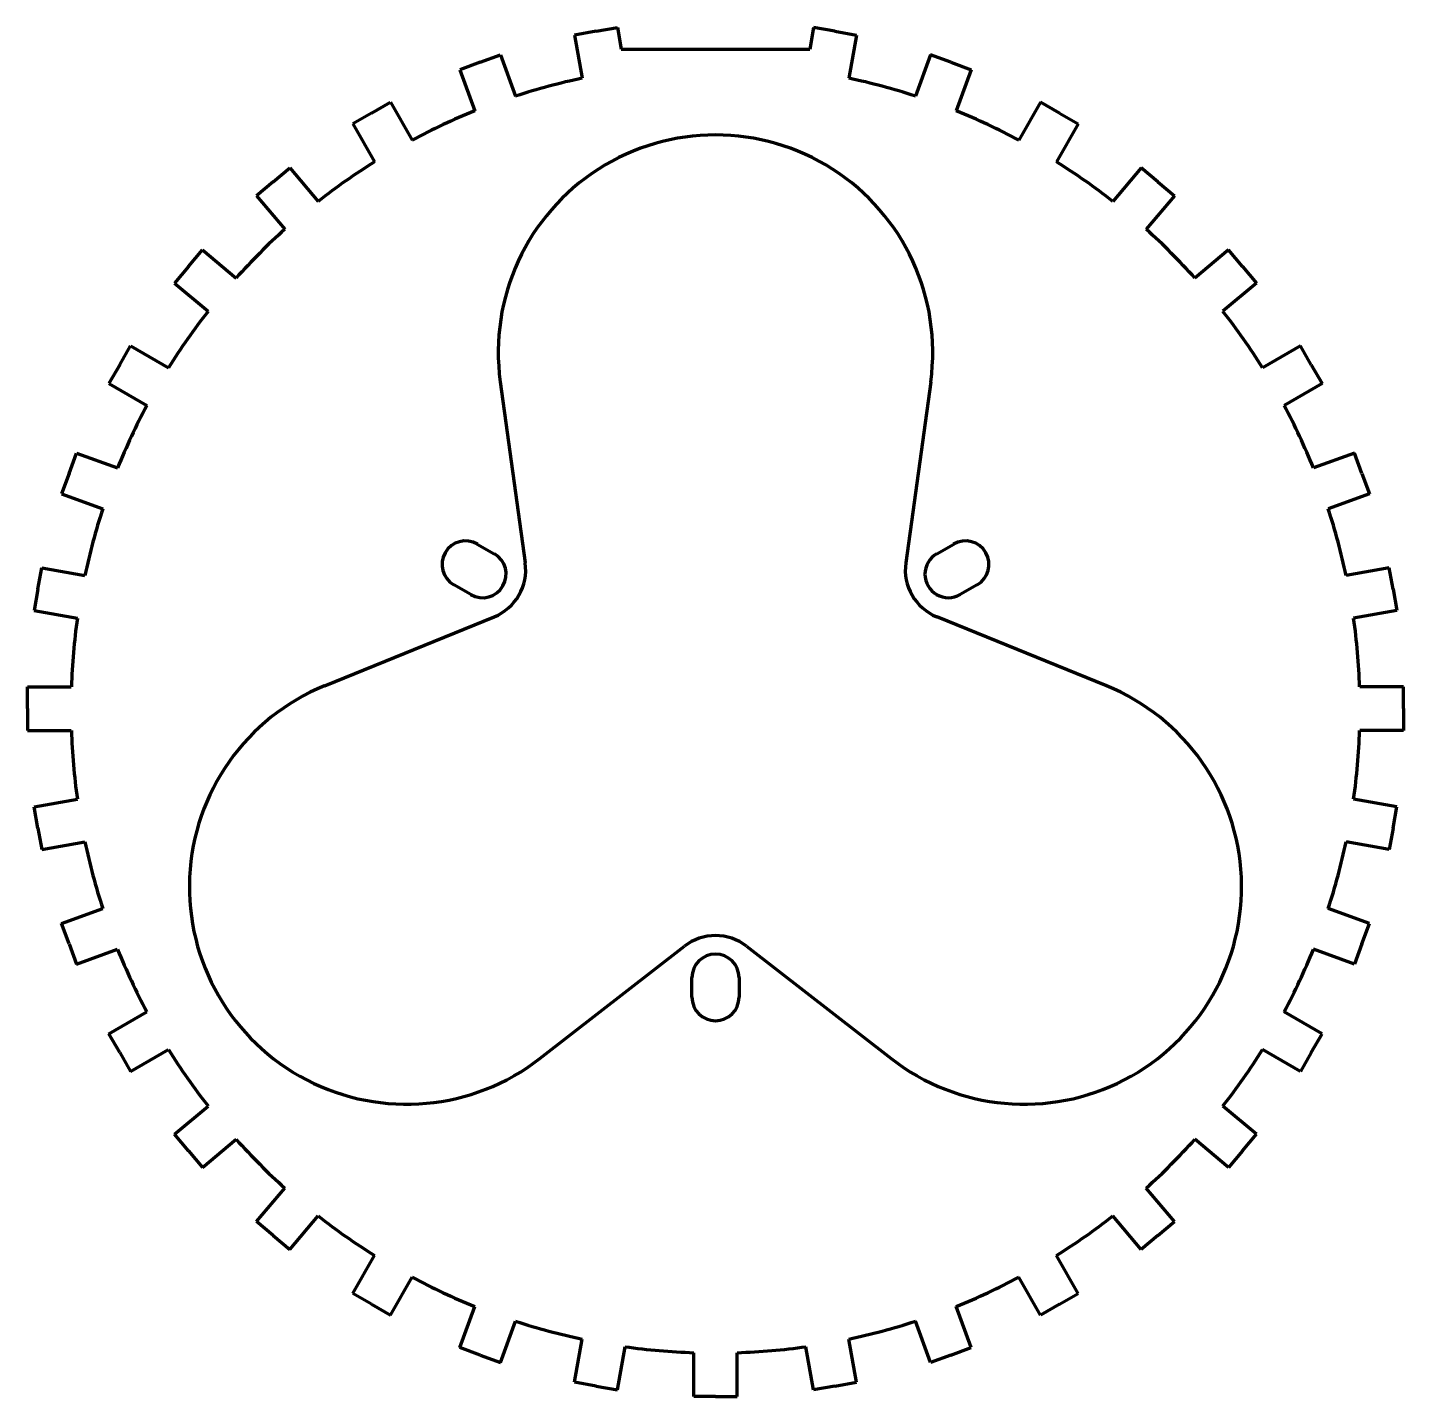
# Model space of a CAD drawing. Header units: millimetres. Extents: x -95 to 95, y -95 to 94.
import ezdxf

# ---------------------------------------------------------------- set-up
doc = ezdxf.new("R2010")
doc.units = ezdxf.units.MM
doc.layers.get('0').update_dxf_attribs({"color": 253, "lineweight": 70, "true_color": 0x8faf8f})

msp = doc.modelspace()

# ---------------------------------------------------------------- linework, layer by layer
at = {"color": 7}
for p, q in [((-16.5, 93.56), (-19.45, 93.04)), ((-16.5, 93.56), (-13.54, 94.08)), ((-13.54, 94.08), (-13.02, 91.1)), ((13.54, 94.08), (13.02, 91.1)), ((16.5, 93.56), (13.54, 94.08)), ((16.5, 93.56), (19.45, 93.04)), ((-19.45, 93.04), (-18.4, 87.08)), ((19.45, 93.04), (18.4, 87.08)), ((-32.49, 89.27), (-29.67, 90.3)), ((-29.67, 90.3), (-27.6, 84.61)), ((-13.02, 91.1), (13.02, 91.1)), ((29.67, 90.3), (27.6, 84.61)), ((32.49, 89.27), (29.67, 90.3)), ((-32.49, 89.27), (-35.31, 88.24)), ((-35.31, 88.24), (-33.24, 82.56)), ((32.49, 89.27), (35.31, 88.24)), ((35.31, 88.24), (33.24, 82.56)), ((-47.5, 82.27), (-44.9, 83.77)), ((-44.9, 83.77), (-41.88, 78.53)), ((44.9, 83.77), (41.88, 78.53)), ((47.5, 82.27), (44.9, 83.77)), ((-47.5, 82.27), (-50.1, 80.77)), ((47.5, 82.27), (50.1, 80.77)), ((-50.1, 80.77), (-47.07, 75.53)), ((50.1, 80.77), (47.07, 75.53)), ((-61.06, 72.77), (-58.77, 74.7)), ((-58.77, 74.7), (-54.88, 70.07)), ((58.77, 74.7), (54.88, 70.07)), ((61.06, 72.77), (58.77, 74.7)), ((-61.06, 72.77), (-63.36, 70.85)), ((61.06, 72.77), (63.36, 70.85)), ((-63.36, 70.85), (-59.47, 66.21)), ((63.36, 70.85), (59.47, 66.21)), ((-72.77, 61.06), (-70.85, 63.36)), ((-70.85, 63.36), (-66.21, 59.47)), ((70.85, 63.36), (66.21, 59.47)), ((72.77, 61.06), (70.85, 63.36)), ((-72.77, 61.06), (-74.7, 58.77)), ((72.77, 61.06), (74.7, 58.77)), ((-74.7, 58.77), (-70.07, 54.88)), ((74.7, 58.77), (70.07, 54.88)), ((-82.27, 47.5), (-80.77, 50.1)), ((-80.77, 50.1), (-75.53, 47.07)), ((80.77, 50.1), (75.53, 47.07)), ((82.27, 47.5), (80.77, 50.1)), ((-82.27, 47.5), (-83.77, 44.9)), ((82.27, 47.5), (83.77, 44.9)), ((-83.77, 44.9), (-78.53, 41.88)), ((-29.72, 45.16), (-26.28, 20.13)), ((29.72, 45.16), (26.28, 20.13)), ((83.77, 44.9), (78.53, 41.88)), ((-89.27, 32.49), (-88.24, 35.31)), ((-88.24, 35.31), (-82.56, 33.24)), ((88.24, 35.31), (82.56, 33.24)), ((89.27, 32.49), (88.24, 35.31)), ((-89.27, 32.49), (-90.3, 29.67)), ((89.27, 32.49), (90.3, 29.67)), ((-90.3, 29.67), (-84.61, 27.6)), ((90.3, 29.67), (84.61, 27.6)), ((-32.89, 22.74), (-30.54, 21.38)), ((30.54, 21.38), (32.89, 22.74)), ((-93.56, 16.5), (-93.04, 19.45)), ((-93.04, 19.45), (-87.08, 18.4)), ((93.04, 19.45), (87.08, 18.4)), ((93.56, 16.5), (93.04, 19.45)), ((-33.79, 15.76), (-36.14, 17.11)), ((36.14, 17.11), (33.79, 15.76)), ((-93.56, 16.5), (-94.08, 13.54)), ((93.56, 16.5), (94.08, 13.54)), ((-94.08, 13.54), (-88.12, 12.49)), ((94.08, 13.54), (88.12, 12.49)), ((-53.97, 3.16), (-30.57, 12.69)), ((53.97, 3.16), (30.57, 12.69)), ((-95, 0), (-95, 3)), ((-95, 3), (-88.95, 3)), ((95, 3), (88.95, 3)), ((95, 0), (95, 3)), ((-95, 0), (-95, -3)), ((95, 0), (95, -3)), ((-95, -3), (-88.95, -3)), ((95, -3), (88.95, -3)), ((-94.08, -13.54), (-88.12, -12.49)), ((94.08, -13.54), (88.12, -12.49)), ((-93.56, -16.5), (-94.08, -13.54)), ((93.56, -16.5), (94.08, -13.54)), ((-93.56, -16.5), (-93.04, -19.45)), ((93.56, -16.5), (93.04, -19.45)), ((-93.04, -19.45), (-87.08, -18.4)), ((93.04, -19.45), (87.08, -18.4)), ((-90.3, -29.67), (-84.61, -27.6)), ((90.3, -29.67), (84.61, -27.6)), ((-89.27, -32.49), (-90.3, -29.67)), ((89.27, -32.49), (90.3, -29.67)), ((-89.27, -32.49), (-88.24, -35.31)), ((-88.24, -35.31), (-82.56, -33.24)), ((-24.25, -48.32), (-4.29, -32.82)), ((4.29, -32.82), (24.25, -48.32)), ((88.24, -35.31), (82.56, -33.24)), ((89.27, -32.49), (88.24, -35.31)), ((-3.25, -39.85), (-3.25, -37.14)), ((3.25, -37.14), (3.25, -39.85)), ((-83.77, -44.9), (-78.53, -41.88)), ((83.77, -44.9), (78.53, -41.88)), ((-82.27, -47.5), (-83.77, -44.9)), ((82.27, -47.5), (83.77, -44.9)), ((-82.27, -47.5), (-80.77, -50.1)), ((-80.77, -50.1), (-75.53, -47.07)), ((80.77, -50.1), (75.53, -47.07)), ((82.27, -47.5), (80.77, -50.1)), ((-74.7, -58.77), (-70.07, -54.88)), ((74.7, -58.77), (70.07, -54.88)), ((-72.77, -61.06), (-74.7, -58.77)), ((72.77, -61.06), (74.7, -58.77)), ((-70.85, -63.36), (-66.21, -59.47)), ((70.85, -63.36), (66.21, -59.47)), ((-72.77, -61.06), (-70.85, -63.36)), ((72.77, -61.06), (70.85, -63.36)), ((-63.36, -70.85), (-59.47, -66.21)), ((63.36, -70.85), (59.47, -66.21)), ((-58.77, -74.7), (-54.88, -70.07)), ((58.77, -74.7), (54.88, -70.07)), ((-61.06, -72.77), (-63.36, -70.85)), ((61.06, -72.77), (63.36, -70.85)), ((-61.06, -72.77), (-58.77, -74.7)), ((61.06, -72.77), (58.77, -74.7)), ((-50.1, -80.77), (-47.07, -75.53)), ((50.1, -80.77), (47.07, -75.53)), ((-44.9, -83.77), (-41.88, -78.53)), ((44.9, -83.77), (41.88, -78.53)), ((-47.5, -82.27), (-50.1, -80.77)), ((47.5, -82.27), (50.1, -80.77)), ((-47.5, -82.27), (-44.9, -83.77)), ((-35.31, -88.24), (-33.24, -82.56)), ((35.31, -88.24), (33.24, -82.56)), ((47.5, -82.27), (44.9, -83.77)), ((-29.67, -90.3), (-27.6, -84.61)), ((29.67, -90.3), (27.6, -84.61)), ((-19.45, -93.04), (-18.4, -87.08)), ((19.45, -93.04), (18.4, -87.08)), ((-32.49, -89.27), (-35.31, -88.24)), ((-32.49, -89.27), (-29.67, -90.3)), ((-13.54, -94.08), (-12.49, -88.12)), ((-3, -95), (-3, -88.95)), ((3, -95), (3, -88.95)), ((13.54, -94.08), (12.49, -88.12)), ((32.49, -89.27), (29.67, -90.3)), ((32.49, -89.27), (35.31, -88.24)), ((-16.5, -93.56), (-19.45, -93.04)), ((16.5, -93.56), (19.45, -93.04)), ((-16.5, -93.56), (-13.54, -94.08)), ((0, -95), (-3, -95)), ((0, -95), (3, -95)), ((16.5, -93.56), (13.54, -94.08))]:
    msp.add_line(p, q, dxfattribs=at)
for centre, radius, start, end in [((0, 0), 89, 101.9317, 108.0683), ((0, 0), 89, 71.9317, 78.0683), ((0, 0), 89, 111.9317, 118.0683), ((0, 0), 89, 61.9317, 68.0683), ((0, 49.25), 30, 352.1693, 187.8307), ((0, 0), 89, 121.9317, 128.0683), ((0, 0), 89, 51.9317, 58.0683), ((0, 0), 89, 131.9317, 138.0683), ((0, 0), 89, 41.9317, 48.0683), ((0, 0), 89, 141.9317, 148.0683), ((0, 0), 89, 31.9317, 38.0683), ((0, 0), 89, 151.9317, 158.0683), ((0, 0), 89, 21.9317, 28.0683), ((0, 0), 89, 161.9317, 168.0683), ((0, 0), 89, 11.9317, 18.0683), ((-34.51, 19.92), 3.25, 60, 240), ((34.51, 19.92), 3.25, 300, 120), ((-32.16, 18.57), 3.25, 240, 60), ((32.16, 18.57), 3.25, 120, 300), ((-33.21, 19.17), 7, 292.1686, 7.8307), ((33.21, 19.17), 7, 172.1693, 247.8307), ((0, 0), 89, 171.9317, 178.0683), ((0, 0), 89, 1.9317, 8.0683), ((-42.65, -24.63), 30, 112.1693, 307.8307), ((42.65, -24.63), 30, 232.1693, 67.8307), ((0, 0), 89, 181.9317, 188.0683), ((0, 0), 89, 351.9317, 358.0683), ((0, 0), 89, 191.9317, 198.0683), ((0, 0), 89, 341.9317, 348.0683), ((0, -38.35), 7, 52.1693, 127.8307), ((0, 0), 89, 201.9317, 208.0683), ((0, -37.14), 3.25, 0, 180), ((0, 0), 89, 331.9317, 338.0683), ((0, -39.85), 3.25, 180, 360), ((0, 0), 89, 211.9317, 218.0683), ((0, 0), 89, 321.9317, 328.0683), ((0, 0), 89, 221.9317, 228.0683), ((0, 0), 89, 311.9317, 318.0683), ((0, 0), 89, 231.9317, 238.0683), ((0, 0), 89, 301.9317, 308.0683), ((0, 0), 89, 241.9317, 248.0683), ((0, 0), 89, 291.9317, 298.0683), ((0, 0), 89, 251.9317, 258.0683), ((0, 0), 89, 281.9317, 288.0683), ((0, 0), 89, 261.9317, 268.0683), ((0, 0), 89, 271.9317, 278.0683)]:
    msp.add_arc(centre, radius, start, end, dxfattribs=at)

doc.saveas('drawing.dxf')
